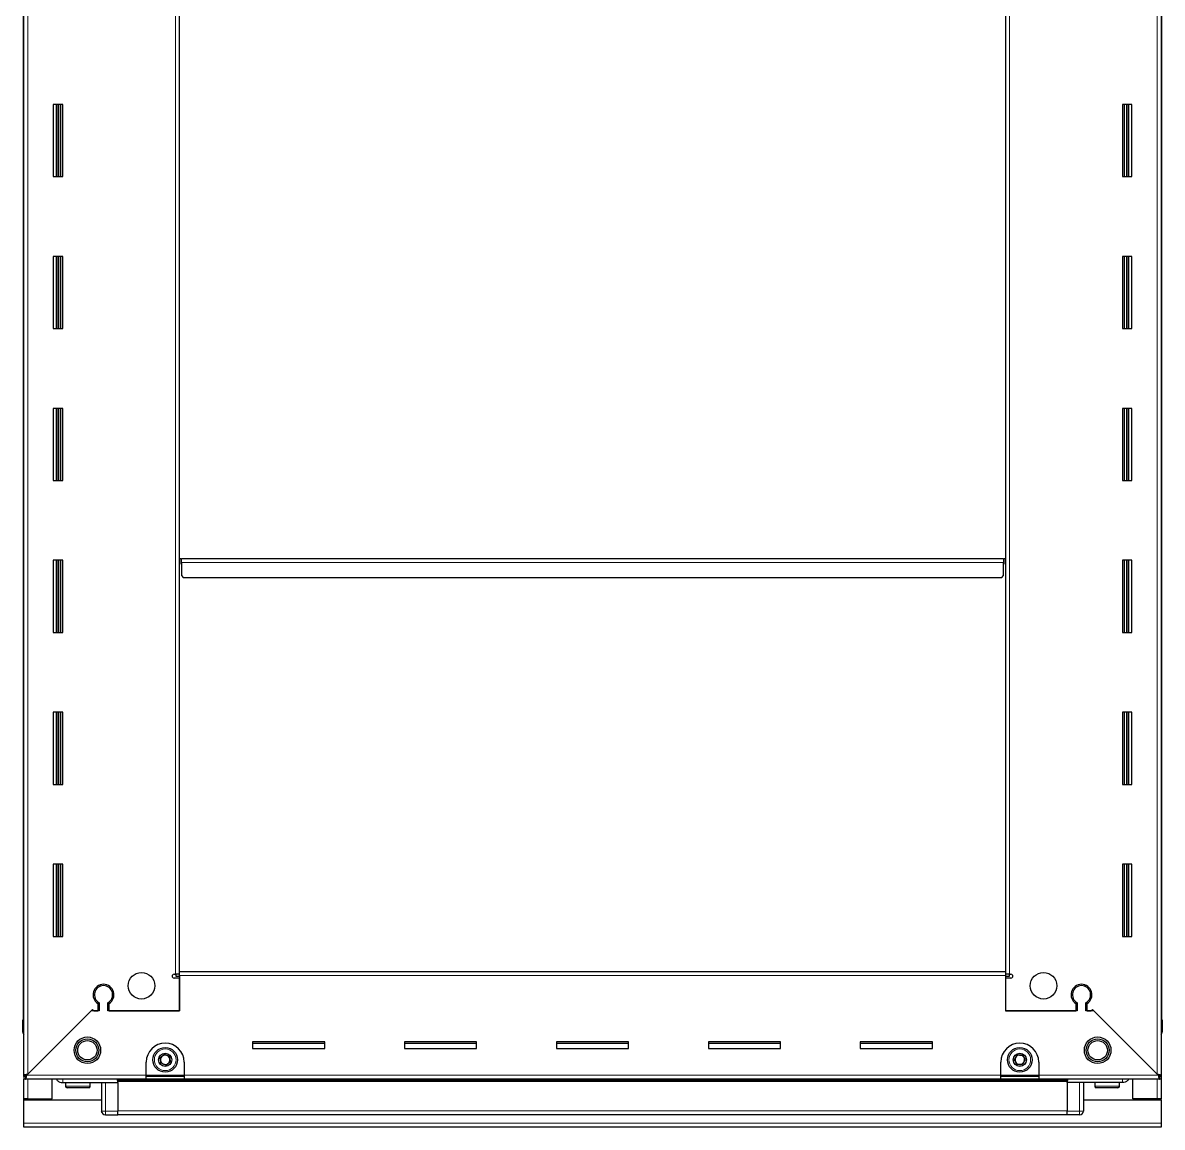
# Model space of a CAD drawing. Header units: millimetres. Extents: x 877 to 4543, y -1624 to 1882.
# Drawn here: x 3867 to 4467, y 549 to 1130 of the extents above; entities that cross this region are included whole.
import ezdxf

# ---------------------------------------------------------------- set-up
doc = ezdxf.new("R2010")
doc.units = ezdxf.units.MM

msp = doc.modelspace()

# ---------------------------------------------------------------- linework, layer by layer
at = {"color": 7, "linetype": 'Continuous', "lineweight": 25}
for p, q in [((3867.76, 575.91), (3867.76, 1720.41)), ((4466.76, 1720.41), (4466.76, 575.91)), ((3867.41, 1691.16), (3867.41, 605.16)), ((4467.11, 605.16), (4467.11, 1691.16)), ((3949.76, 630.66), (3949.76, 1665.66)), ((4384.76, 1665.66), (4384.76, 630.66)), ((3888.26, 1087.16), (3883.26, 1087.16)), ((3883.26, 1087.16), (3883.26, 1049.16)), ((3885.41, 1049.16), (3885.41, 1087.16)), ((3887.2, 1049.16), (3887.2, 1087.16)), ((3887.23, 1049.16), (3887.23, 1087.16)), ((3888.26, 1049.16), (3888.26, 1087.16)), ((4446.26, 1087.16), (4446.26, 1049.16)), ((4451.26, 1087.16), (4446.26, 1087.16)), ((4447.28, 1087.16), (4447.28, 1049.16)), ((4447.31, 1087.16), (4447.31, 1049.16)), ((4449.11, 1087.16), (4449.11, 1049.16)), ((4451.26, 1049.16), (4451.26, 1087.16)), ((3883.26, 1049.16), (3888.26, 1049.16)), ((4446.26, 1049.16), (4451.26, 1049.16)), ((3888.26, 1007.16), (3883.26, 1007.16)), ((3883.26, 1007.16), (3883.26, 969.16)), ((3885.41, 969.16), (3885.41, 1007.16)), ((3887.2, 969.16), (3887.2, 1007.16)), ((3887.23, 969.16), (3887.23, 1007.16)), ((3888.26, 969.16), (3888.26, 1007.16)), ((4446.26, 1007.16), (4446.26, 969.16)), ((4451.26, 1007.16), (4446.26, 1007.16)), ((4447.28, 1007.16), (4447.28, 969.16)), ((4447.31, 1007.16), (4447.31, 969.16)), ((4449.11, 1007.16), (4449.11, 969.16)), ((4451.26, 969.16), (4451.26, 1007.16)), ((3883.26, 969.16), (3888.26, 969.16)), ((4446.26, 969.16), (4451.26, 969.16)), ((3888.26, 927.16), (3883.26, 927.16)), ((3883.26, 927.16), (3883.26, 889.16)), ((3885.41, 889.16), (3885.41, 927.16)), ((3887.2, 889.16), (3887.2, 927.16)), ((3887.23, 889.16), (3887.23, 927.16)), ((3888.26, 889.16), (3888.26, 927.16)), ((4446.26, 927.16), (4446.26, 889.16)), ((4451.26, 927.16), (4446.26, 927.16)), ((4447.28, 927.16), (4447.28, 889.16)), ((4447.31, 927.16), (4447.31, 889.16)), ((4449.11, 927.16), (4449.11, 889.16)), ((4451.26, 889.16), (4451.26, 927.16)), ((3883.26, 889.16), (3888.26, 889.16)), ((4446.26, 889.16), (4451.26, 889.16)), ((3888.26, 847.16), (3883.26, 847.16)), ((3883.26, 847.16), (3883.26, 809.16)), ((3885.41, 809.16), (3885.41, 847.16)), ((3887.2, 809.16), (3887.2, 847.16)), ((3887.23, 809.16), (3887.23, 847.16)), ((3888.26, 809.16), (3888.26, 847.16)), ((3949.76, 848.16), (3950.51, 848.16)), ((3950.51, 848.16), (3950.51, 845.31)), ((3950.76, 846.06), (3950.76, 848.16)), ((3950.76, 848.16), (4383.76, 848.16)), ((3950.76, 846.06), (3950.76, 839.16)), ((4383.76, 848.16), (4383.76, 846.06)), ((4383.76, 839.16), (4383.76, 846.06)), ((4384.01, 845.31), (4384.01, 848.16)), ((4384.01, 848.16), (4384.76, 848.16)), ((4446.26, 847.16), (4446.26, 809.16)), ((4451.26, 847.16), (4446.26, 847.16)), ((4447.28, 847.16), (4447.28, 809.16)), ((4447.31, 847.16), (4447.31, 809.16)), ((4449.11, 847.16), (4449.11, 809.16)), ((4451.26, 809.16), (4451.26, 847.16)), ((3950.51, 845.31), (3950.76, 845.31)), ((4383.76, 845.31), (4384.01, 845.31)), ((3950.76, 839.16), (3951.76, 838.16)), ((3951.76, 838.16), (4382.76, 838.16)), ((4382.76, 838.16), (4383.76, 839.16)), ((3883.26, 809.16), (3888.26, 809.16)), ((4446.26, 809.16), (4451.26, 809.16)), ((3888.26, 767.16), (3883.26, 767.16)), ((3883.26, 767.16), (3883.26, 729.16)), ((3885.41, 729.16), (3885.41, 767.16)), ((3887.2, 729.16), (3887.2, 767.16)), ((3887.23, 729.16), (3887.23, 767.16)), ((3888.26, 729.16), (3888.26, 767.16)), ((4446.26, 767.16), (4446.26, 729.16)), ((4451.26, 767.16), (4446.26, 767.16)), ((4447.28, 767.16), (4447.28, 729.16)), ((4447.31, 767.16), (4447.31, 729.16)), ((4449.11, 767.16), (4449.11, 729.16)), ((4451.26, 729.16), (4451.26, 767.16)), ((3883.26, 729.16), (3888.26, 729.16)), ((4446.26, 729.16), (4451.26, 729.16)), ((3888.26, 687.16), (3883.26, 687.16)), ((3883.26, 687.16), (3883.26, 649.16)), ((3885.41, 649.16), (3885.41, 687.16)), ((3887.2, 649.16), (3887.2, 687.16)), ((3887.23, 649.16), (3887.23, 687.16)), ((3888.26, 649.16), (3888.26, 687.16)), ((4446.26, 687.16), (4446.26, 649.16)), ((4451.26, 687.16), (4446.26, 687.16)), ((4447.28, 687.16), (4447.28, 649.16)), ((4447.31, 687.16), (4447.31, 649.16)), ((4449.11, 687.16), (4449.11, 649.16)), ((4451.26, 649.16), (4451.26, 687.16)), ((3883.26, 649.16), (3888.26, 649.16)), ((4446.26, 649.16), (4451.26, 649.16)), ((3949.76, 628.56), (3949.76, 630.66)), ((3949.76, 630.66), (4384.76, 630.66)), ((4384.76, 630.66), (4384.76, 628.56)), ((3946.91, 629.16), (3947.66, 629.16)), ((3949.76, 627.16), (3946.91, 627.16)), ((3949.76, 629.16), (3947.66, 629.16)), ((3947.76, 629.16), (3947.76, 628.16)), ((3947.76, 628.16), (3949.76, 628.16)), ((3949.76, 628.56), (3949.76, 609.91)), ((3949.76, 609.91), (3949.76, 627.16)), ((4386.86, 629.16), (4384.76, 629.16)), ((4384.76, 628.56), (4384.76, 609.91)), ((4384.76, 628.16), (4386.76, 628.16)), ((4384.76, 627.16), (4384.76, 609.91)), ((4387.61, 627.16), (4384.76, 627.16)), ((4386.76, 628.16), (4386.76, 629.16)), ((4386.86, 629.16), (4387.61, 629.16)), ((3907.76, 623.53), (3907.76, 622.77)), ((4426.76, 623.53), (4426.76, 622.77)), ((3906.76, 613.8), (3906.76, 609.91)), ((3907.46, 614.2), (3907.46, 609.91)), ((3912.06, 609.91), (3912.06, 614.2)), ((3912.76, 609.91), (3912.76, 613.8)), ((4421.76, 613.8), (4421.76, 609.91)), ((4422.46, 614.2), (4422.46, 609.91)), ((4427.06, 609.91), (4427.06, 614.2)), ((4427.76, 609.91), (4427.76, 613.8)), ((3903.26, 609.91), (3869.36, 576.01)), ((3869.86, 576.51), (3903.96, 610.61)), ((3907.46, 609.91), (3903.26, 609.91)), ((3903.96, 610.61), (3904.66, 609.91)), ((3904.66, 609.91), (3906.76, 609.91)), ((3949.76, 609.91), (3912.06, 609.91)), ((3912.76, 609.91), (3949.76, 609.91)), ((4422.46, 609.91), (4384.76, 609.91)), ((4384.76, 609.91), (4421.76, 609.91)), ((4431.26, 609.91), (4427.06, 609.91)), ((4427.76, 609.91), (4429.86, 609.91)), ((4429.86, 609.91), (4430.56, 610.61)), ((4430.56, 610.61), (4464.66, 576.51)), ((4465.16, 576.01), (4431.26, 609.91)), ((3867.26, 598.66), (3867.26, 605.16)), ((3867.26, 605.16), (3867.26, 605.16)), ((3867.26, 605.16), (3867.26, 605.16)), ((3867.26, 605.16), (3867.26, 598.66)), ((3867.76, 605.16), (3867.26, 605.16)), ((4466.76, 605.16), (4467.26, 605.16)), ((4467.26, 605.16), (4467.26, 605.16)), ((4467.26, 598.66), (4467.26, 605.16)), ((4467.26, 605.16), (4467.26, 598.66)), ((3867.76, 597.34), (3867.76, 597.34)), ((4026.26, 593.66), (3988.26, 593.66)), ((3988.26, 593.66), (3988.26, 590.16)), ((3988.26, 592.91), (4026.26, 592.91)), ((3988.26, 590.16), (4026.26, 590.16)), ((4026.26, 590.16), (4026.26, 593.66)), ((4106.26, 593.66), (4068.26, 593.66)), ((4068.26, 593.66), (4068.26, 590.16)), ((4068.26, 592.91), (4106.26, 592.91)), ((4068.26, 590.16), (4106.26, 590.16)), ((4106.26, 590.16), (4106.26, 593.66)), ((4186.26, 593.66), (4148.26, 593.66)), ((4148.26, 593.66), (4148.26, 590.16)), ((4148.26, 592.91), (4186.26, 592.91)), ((4148.26, 590.16), (4186.26, 590.16)), ((4186.26, 590.16), (4186.26, 593.66)), ((4266.26, 593.66), (4228.26, 593.66)), ((4228.26, 593.66), (4228.26, 590.16)), ((4228.26, 592.91), (4266.26, 592.91)), ((4228.26, 590.16), (4266.26, 590.16)), ((4266.26, 590.16), (4266.26, 593.66)), ((4346.26, 593.66), (4308.26, 593.66)), ((4308.26, 593.66), (4308.26, 590.16)), ((4308.26, 592.91), (4346.26, 592.91)), ((4308.26, 590.16), (4346.26, 590.16)), ((4346.26, 590.16), (4346.26, 593.66)), ((3932.26, 576.01), (3932.26, 582.91)), ((3952.26, 582.91), (3952.26, 576.01)), ((4382.26, 576.01), (4382.26, 582.91)), ((4402.26, 582.91), (4402.26, 576.01)), ((3932.26, 573.91), (3932.26, 576.01)), ((3952.26, 576.01), (3952.26, 573.91)), ((4382.26, 573.91), (4382.26, 576.01)), ((4402.26, 576.01), (4402.26, 573.91)), ((3867.76, 575.41), (3867.76, 575.91)), ((3869.26, 575.91), (3867.76, 575.91)), ((3867.76, 575.41), (3867.76, 573.91)), ((3868.76, 575.41), (3867.76, 575.41)), ((3867.76, 563.66), (3867.76, 573.91)), ((3868.76, 573.91), (3867.76, 573.91)), ((3868.76, 575.41), (3868.76, 573.91)), ((3932.26, 573.91), (3868.76, 573.91)), ((3882.76, 563.66), (3882.76, 573.91)), ((3888.26, 572.16), (3917.26, 572.16)), ((3889.76, 572.16), (3889.76, 570.26)), ((3902.76, 570.26), (3902.76, 572.16)), ((3908.76, 572.16), (3908.76, 557.16)), ((3917.26, 572.19), (3917.18, 573.91)), ((4417.26, 573.31), (3917.26, 573.31)), ((3917.26, 572.16), (3917.26, 572.66)), ((3917.26, 572.16), (3917.26, 557.16)), ((3952.26, 575.41), (3932.26, 575.41)), ((3952.26, 573.91), (3932.26, 573.91)), ((4382.26, 573.91), (3952.26, 573.91)), ((4402.26, 575.41), (4382.26, 575.41)), ((4402.26, 573.91), (4382.26, 573.91)), ((4465.76, 573.91), (4402.26, 573.91)), ((4417.33, 573.91), (4417.26, 572.19)), ((4417.26, 572.16), (4417.26, 572.66)), ((4446.26, 572.16), (4417.26, 572.16)), ((4417.26, 572.16), (4417.26, 557.16)), ((4425.76, 572.16), (4425.76, 557.16)), ((4431.76, 572.16), (4431.76, 570.26)), ((4444.76, 570.26), (4444.76, 572.16)), ((4451.76, 563.66), (4451.76, 573.91)), ((4465.26, 575.91), (4466.76, 575.91)), ((4465.76, 575.41), (4465.76, 573.91)), ((4466.76, 575.41), (4465.76, 575.41)), ((4466.76, 573.91), (4465.76, 573.91)), ((4466.76, 575.91), (4466.76, 575.41)), ((4466.76, 575.41), (4466.76, 573.91)), ((4466.76, 573.91), (4466.76, 563.66)), ((3894.33, 569.46), (3890.56, 569.46)), ((3901.96, 569.46), (3894.33, 569.46)), ((4439.55, 569.46), (4432.56, 569.46)), ((4443.96, 569.46), (4439.55, 569.46)), ((3869.86, 563.66), (3867.76, 563.66)), ((3867.76, 563.16), (3867.76, 563.66)), ((3867.76, 550.76), (3867.76, 563.16)), ((3867.76, 563.16), (3908.76, 563.16)), ((3869.26, 563.16), (3869.26, 563.66)), ((3869.86, 563.66), (3882.76, 563.66)), ((4425.76, 563.16), (4466.76, 563.16)), ((4464.66, 563.66), (4451.76, 563.66)), ((4466.76, 563.66), (4464.66, 563.66)), ((4465.26, 563.16), (4465.26, 563.66)), ((4466.76, 563.16), (4466.76, 563.66)), ((4466.76, 563.16), (4466.76, 550.76)), ((3908.76, 557.16), (3908.76, 557.16)), ((3910.76, 555.16), (3917.26, 555.16)), ((3910.76, 555.16), (3917.26, 555.16)), ((3917.26, 555.16), (3917.26, 557.16)), ((3917.26, 555.31), (4417.26, 555.31)), ((3917.26, 555.16), (3917.26, 555.16)), ((4417.26, 555.16), (4417.26, 557.16)), ((4417.26, 555.16), (4417.26, 555.16)), ((4423.76, 555.16), (4417.26, 555.16)), ((4417.26, 555.16), (4417.26, 555.16)), ((4423.76, 555.16), (4417.26, 555.16)), ((4425.08, 555.66), (4425.08, 555.66)), ((3867.76, 548.66), (3867.76, 550.76)), ((4466.76, 548.66), (3867.76, 548.66)), ((4466.76, 550.76), (4466.76, 548.66))]:
    msp.add_line(p, q, dxfattribs=at)
at = {"color": 8, "linetype": 'Continuous', "lineweight": 18}
for p, q in [((3869.86, 1719.81), (3869.86, 576.51)), ((4464.66, 576.51), (4464.66, 1719.81)), ((3947.66, 629.16), (3947.66, 1667.16)), ((4386.86, 1667.16), (4386.86, 629.16)), ((3884.76, 1087.16), (3884.76, 1049.16)), ((3885.99, 1087.16), (3885.99, 1049.16)), ((4448.52, 1049.16), (4448.52, 1087.16)), ((4449.76, 1049.16), (4449.76, 1087.16)), ((3884.76, 1007.16), (3884.76, 969.16)), ((3885.99, 1007.16), (3885.99, 969.16)), ((4448.52, 969.16), (4448.52, 1007.16)), ((4449.76, 969.16), (4449.76, 1007.16)), ((3884.76, 927.16), (3884.76, 889.16)), ((3885.99, 927.16), (3885.99, 889.16)), ((4448.52, 889.16), (4448.52, 927.16)), ((4449.76, 889.16), (4449.76, 927.16)), ((3884.76, 847.16), (3884.76, 809.16)), ((3885.99, 847.16), (3885.99, 809.16)), ((3950.76, 846.06), (4383.76, 846.06)), ((4448.52, 809.16), (4448.52, 847.16)), ((4449.76, 809.16), (4449.76, 847.16)), ((3884.76, 767.16), (3884.76, 729.16)), ((3885.99, 767.16), (3885.99, 729.16)), ((4448.52, 729.16), (4448.52, 767.16)), ((4449.76, 729.16), (4449.76, 767.16)), ((3884.76, 687.16), (3884.76, 649.16)), ((3885.99, 687.16), (3885.99, 649.16)), ((4448.52, 649.16), (4448.52, 687.16)), ((4449.76, 649.16), (4449.76, 687.16)), ((4384.76, 628.56), (3949.76, 628.56)), ((3867.76, 598.66), (3867.26, 598.66)), ((4466.76, 598.66), (4467.26, 598.66)), ((3869.36, 576.01), (3932.26, 576.01)), ((3952.26, 576.01), (3932.26, 576.01)), ((3952.26, 576.01), (4382.26, 576.01)), ((4402.26, 576.01), (4382.26, 576.01)), ((4402.26, 576.01), (4465.16, 576.01)), ((3869.86, 563.66), (3869.86, 573.91)), ((3894.06, 570.26), (3889.76, 570.26)), ((3902.76, 570.26), (3894.06, 570.26)), ((3910.76, 557.16), (3910.76, 572.16)), ((3917.26, 573.89), (4417.26, 573.89)), ((3917.26, 572.66), (4417.26, 572.66)), ((4423.76, 557.16), (4423.76, 572.16)), ((4439.73, 570.26), (4431.76, 570.26)), ((4444.76, 570.26), (4439.73, 570.26)), ((4464.66, 573.91), (4464.66, 563.66)), ((3869.86, 563.16), (3869.86, 563.66)), ((4464.66, 563.66), (4464.66, 563.16)), ((3908.76, 557.16), (3910.76, 557.16)), ((3917.26, 557.16), (3910.76, 557.16)), ((3910.76, 555.16), (3910.76, 557.16)), ((3917.26, 557.31), (4417.26, 557.31)), ((4417.26, 557.16), (4423.76, 557.16)), ((4425.76, 557.16), (4423.76, 557.16)), ((4423.76, 555.16), (4423.76, 557.16)), ((4466.76, 550.76), (3867.76, 550.76))]:
    msp.add_line(p, q, dxfattribs=at)
at = {"color": 7, "linetype": 'Continuous', "lineweight": 25, "flags": 128}
msp.add_lwpolyline([(3908.9, 556.41), (3908.8, 556.77), (3908.76, 557.16)], dxfattribs=at)
at = {"color": 7, "linetype": 'Continuous', "lineweight": 25}
for centre, radius in [((3929.76, 623.16), 7), ((4404.76, 623.16), 7), ((3901.26, 589.16), 7), ((3901.26, 589.16), 6.03), ((3901.26, 589.16), 5.1), ((4433.26, 589.16), 7), ((4433.26, 589.16), 6.02), ((4433.26, 589.16), 5.1), ((3942.26, 584.16), 6.5), ((4392.26, 584.16), 6.5), ((3942.26, 584.16), 3.46), ((4392.26, 584.16), 3.46)]:
    msp.add_circle(centre, radius, dxfattribs=at)
at = {"color": 8, "linetype": 'Continuous', "lineweight": 18}
for centre in [(3942.26, 584.16), (4392.26, 584.16)]:
    msp.add_circle(centre, 5.7, dxfattribs=at)
at = {"color": 7, "linetype": 'Continuous', "lineweight": 25}
for centre, radius, start, end in [((3946.91, 628.16), 1, 90, 270), ((4387.61, 628.16), 1, 270, 90), ((3909.76, 618.41), 5.5, 303.05573, 236.94427), ((3909.76, 618.41), 4.8, 298.63099, 241.36901), ((4424.76, 618.41), 5.5, 303.05573, 236.94427), ((4424.76, 618.41), 4.8, 298.63099, 241.36901), ((3869.26, 598.66), 2, 180, 199.56674), ((3869.26, 598.66), 2, 180, 221.39416), ((3869.26, 598.66), 2, 213.78451, 221.40962), ((4465.26, 598.66), 2, 318.57492, 360), ((4465.26, 598.66), 2, 318.59038, 0), ((3942.26, 582.91), 10, 90, 180), ((3942.26, 582.91), 10, 0, 90), ((4392.26, 582.91), 10, 90, 180), ((4392.26, 582.91), 10, 0, 90), ((3942.26, 584.16), 2.5, 127.47401, 187.47401), ((3942.26, 584.16), 2.5, 187.47401, 247.47401), ((3942.26, 584.16), 2.5, 67.47401, 127.47401), ((3942.26, 584.16), 2.5, 247.47401, 307.47401), ((3942.26, 584.16), 2.5, 7.47401, 67.47401), ((3942.26, 584.16), 2.5, 307.47401, 7.47401), ((4392.26, 584.16), 2.5, 147.04236, 207.04236), ((4392.26, 584.16), 2.5, 207.04236, 267.04236), ((4392.26, 584.16), 2.5, 87.04236, 147.04236), ((4392.26, 584.16), 2.5, 267.04236, 327.04236), ((4392.26, 584.16), 2.5, 27.04236, 87.04236), ((4392.26, 584.16), 2.5, 327.04236, 27.04236), ((3890.56, 570.26), 0.8, 180, 270), ((3901.96, 570.26), 0.8, 270, 360), ((3908.56, 571.96), 0.2, 0, 90), ((4425.96, 571.96), 0.2, 90, 180), ((4432.56, 570.26), 0.8, 180, 270), ((4443.96, 570.26), 0.8, 270, 360), ((3910.76, 557.16), 2, 180, 270), ((4423.76, 557.16), 2, 270, 0)]:
    msp.add_arc(centre, radius, start, end, dxfattribs=at)
for points, knots in [([(3939.59, 585.26), (3939.69, 585.34), (3940.16, 585.7), (3940.95, 586.31), (3941.61, 586.81), (3941.88, 587.02)], [0, 0, 0, 0, 0.1331247, 0.6370994, 1, 1, 1, 1]), ([(3939.97, 582.4), (3939.9, 582.91), (3939.77, 583.87), (3939.65, 584.82), (3939.59, 585.26)], [0, 0, 0, 0, 0.534686, 1, 1, 1, 1]), ([(3942.63, 581.3), (3942.16, 581.49), (3941.26, 581.86), (3940.38, 582.23), (3939.97, 582.4)], [0, 0, 0, 0, 0.534686, 1, 1, 1, 1]), ([(3941.88, 587.02), (3942.36, 586.82), (3943.25, 586.45), (3944.14, 586.09), (3944.55, 585.91)], [0, 0, 0, 0, 0.534686, 1, 1, 1, 1]), ([(3944.92, 583.05), (3944.65, 582.84), (3944, 582.34), (3943.21, 581.74), (3942.73, 581.37), (3942.63, 581.3)], [0, 0, 0, 0, 0.362901, 0.866875, 1, 1, 1, 1]), ([(3944.55, 585.91), (3944.61, 585.4), (3944.74, 584.45), (3944.87, 583.5), (3944.92, 583.05)], [0, 0, 0, 0, 0.5346859, 1, 1, 1, 1]), ([(4389.37, 584.31), (4389.65, 584.74), (4390.18, 585.55), (4390.7, 586.36), (4390.94, 586.73)], [0, 0, 0, 0, 0.534686, 1, 1, 1, 1]), ([(4390.69, 581.74), (4390.45, 582.2), (4390.01, 583.05), (4389.58, 583.91), (4389.37, 584.31)], [0, 0, 0, 0, 0.534686, 1, 1, 1, 1]), ([(4390.94, 586.73), (4391.07, 586.72), (4391.67, 586.69), (4392.66, 586.64), (4393.48, 586.6), (4393.83, 586.58)], [0, 0, 0, 0, 0.133125, 0.637099, 1, 1, 1, 1]), ([(4395.14, 584.01), (4394.86, 583.58), (4394.33, 582.77), (4393.81, 581.96), (4393.57, 581.59)], [0, 0, 0, 0, 0.534686, 1, 1, 1, 1]), ([(4393.83, 586.58), (4394.06, 586.12), (4394.5, 585.26), (4394.94, 584.41), (4395.14, 584.01)], [0, 0, 0, 0, 0.534686, 1, 1, 1, 1]), ([(3869.86, 576.51), (3869.6, 576.46), (3869.11, 576.37), (3868.47, 576.24), (3868, 576.11), (3867.78, 576), (3867.76, 575.93), (3867.76, 575.91)], [0, 0, 0, 0, 0.230255, 0.448522, 0.666786, 0.88505, 1, 1, 1, 1]), ([(3868.76, 573.91), (3868.8, 573.94), (3868.89, 573.99), (3869.03, 574.38), (3869.16, 574.94), (3869.27, 575.52), (3869.33, 575.88), (3869.36, 576.01)], [0, 0, 0, 0, 0.230255, 0.448522, 0.666786, 0.88505, 1, 1, 1, 1]), ([(4393.57, 581.59), (4393.23, 581.61), (4392.4, 581.65), (4391.41, 581.7), (4390.81, 581.73), (4390.69, 581.74)], [0, 0, 0, 0, 0.362901, 0.866875, 1, 1, 1, 1]), ([(4466.76, 575.91), (4466.73, 575.95), (4466.68, 576.04), (4466.28, 576.18), (4465.73, 576.31), (4465.15, 576.42), (4464.78, 576.49), (4464.66, 576.51)], [0, 0, 0, 0, 0.230255, 0.448522, 0.666786, 0.88505, 1, 1, 1, 1]), ([(4465.16, 576.01), (4465.2, 575.76), (4465.29, 575.26), (4465.43, 574.62), (4465.56, 574.16), (4465.67, 573.94), (4465.73, 573.92), (4465.76, 573.91)], [0, 0, 0, 0, 0.230255, 0.448522, 0.666786, 0.88505, 1, 1, 1, 1]), ([(3885.04, 573.91), (3885.16, 573.71), (3885.55, 573.06), (3886.7, 572.35), (3887.74, 572.22), (3888.26, 572.16)], [0, 0, 0, 0, 0.18225, 0.591125, 1, 1, 1, 1]), ([(3917.26, 572.16), (3917.26, 572.2), (3917.26, 572.27), (3917.26, 572.89), (3917.26, 573.47), (3917.26, 573.86), (3917.26, 573.89)], [0, 0, 0, 0, 0.324279, 0.648558, 0.972836, 1, 1, 1, 1]), ([(4417.26, 572.16), (4417.26, 572.2), (4417.26, 572.27), (4417.26, 572.89), (4417.26, 573.45), (4417.26, 573.82), (4417.26, 573.83)], [0, 0, 0, 0, 0.330267, 0.660534, 0.990802, 1, 1, 1, 1]), ([(4449.47, 573.91), (4449.35, 573.71), (4448.96, 573.06), (4447.81, 572.35), (4446.77, 572.22), (4446.26, 572.16)], [0, 0, 0, 0, 0.1822499, 0.5911249, 1, 1, 1, 1])]:
    msp.add_open_spline(points, degree=3, knots=knots, dxfattribs=at)
for points in [[(3868.76, 575.41), (3868.81, 575.42), (3868.91, 575.44), (3869.06, 575.57), (3869.21, 575.77), (3869.31, 575.93), (3869.36, 576.01)], [(3869.86, 576.51), (3869.78, 576.46), (3869.62, 576.36), (3869.42, 576.21), (3869.28, 576.06), (3869.27, 575.96), (3869.26, 575.91)], [(4465.26, 575.91), (4465.25, 575.96), (4465.23, 576.06), (4465.09, 576.21), (4464.89, 576.36), (4464.74, 576.46), (4464.66, 576.51)], [(4465.16, 576.01), (4465.21, 575.93), (4465.31, 575.77), (4465.46, 575.57), (4465.61, 575.44), (4465.71, 575.42), (4465.76, 575.41)]]:
    msp.add_open_spline(points, degree=3, dxfattribs=at)
at = {"color": 8, "linetype": 'Continuous', "lineweight": 18}
for points, knots in [([(3888.26, 572.16), (3888.26, 572.21), (3888.26, 572.28), (3888.26, 572.71), (3888.26, 573.17), (3888.26, 573.58), (3888.26, 573.85), (3888.26, 573.91)], [0, 0, 0, 0, 0.3597529, 0.5534142, 0.7511852, 0.9489563, 1, 1, 1, 1]), ([(4446.26, 572.16), (4446.26, 572.21), (4446.26, 572.28), (4446.26, 572.71), (4446.26, 573.17), (4446.26, 573.58), (4446.26, 573.85), (4446.26, 573.91)], [0, 0, 0, 0, 0.359753, 0.553414, 0.751185, 0.948956, 1, 1, 1, 1])]:
    msp.add_open_spline(points, degree=3, knots=knots, dxfattribs=at)

doc.saveas('drawing.dxf')
